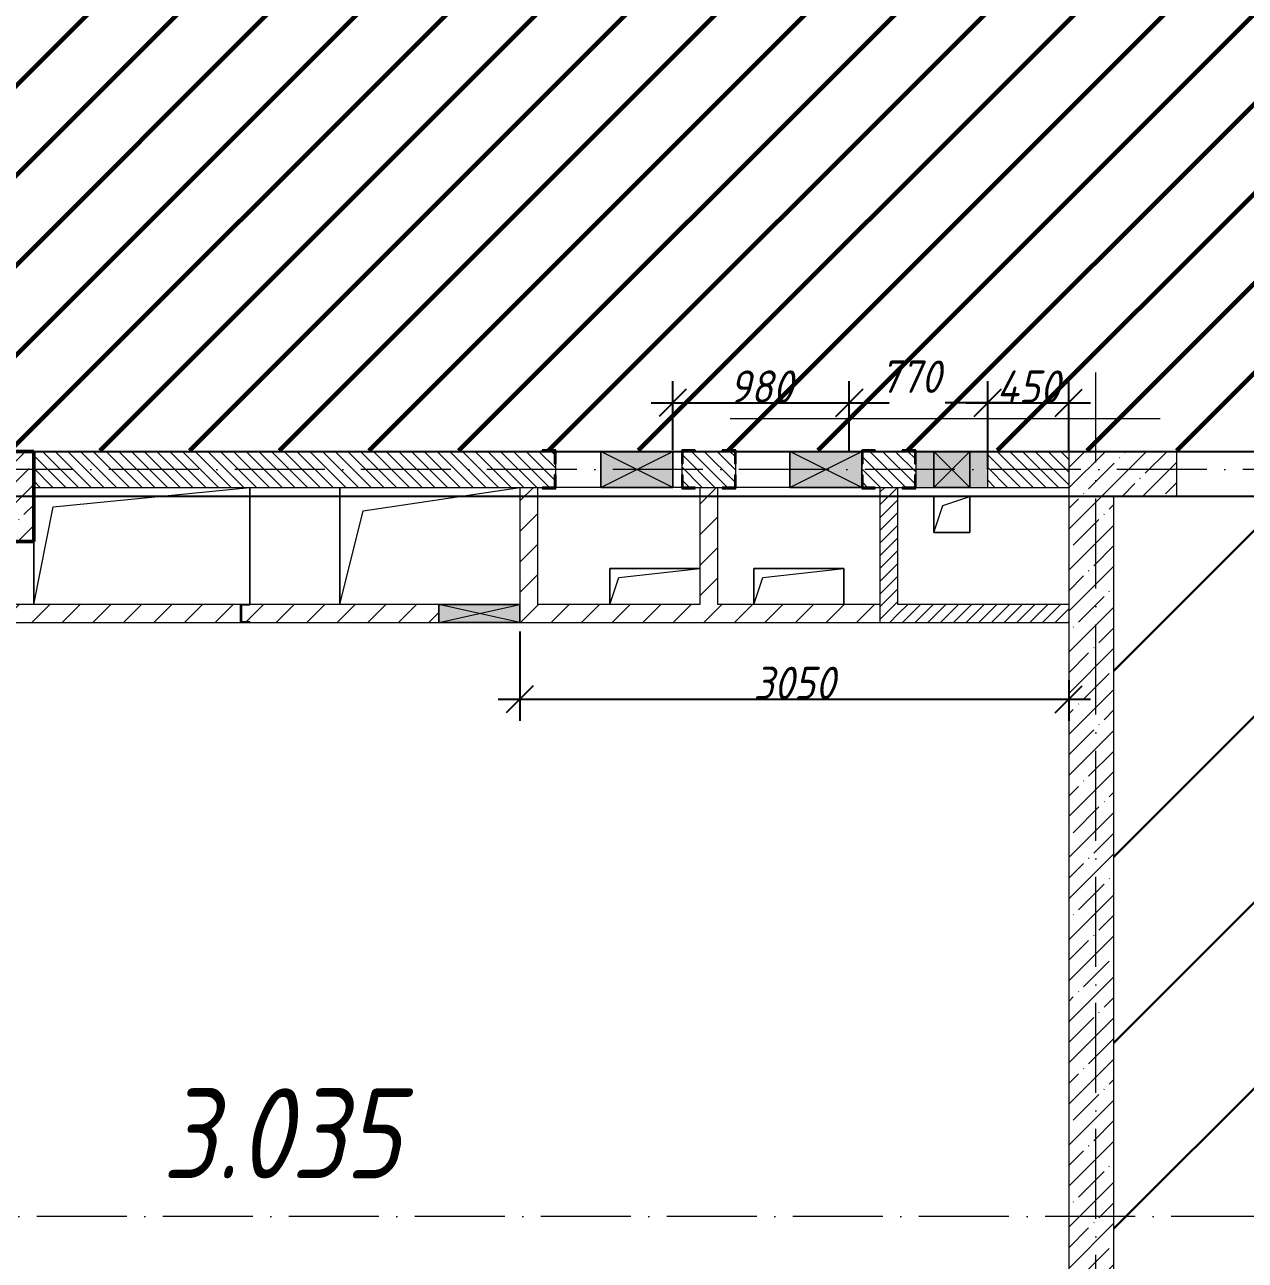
# Model space of a CAD drawing. Header units: millimetres. Extents: x -606178 to 312196, y -19338 to 632709.
# Drawn here: x -65365 to -58584, y 453383 to 460245 of the extents above; entities that cross this region are included whole.
import ezdxf

# ---------------------------------------------------------------- set-up
doc = ezdxf.new("R2010")
doc.units = ezdxf.units.MM
doc.linetypes.add('200_ШТРИХ_ш1п0_6_', pattern=[160, 100, -60])
doc.linetypes.add('50_200_ШТРИХ_1Т_ш5_п1_п1_', pattern=[700, 500, -100, 0, -100])
for name, color, linetype, lineweight in [('4) ЛЕстницы', 5, 'Continuous', 30), ('6.4.1) Окр пт с инж. ПТ2.16', 3, 'Continuous', 60), ('A-____-____-DIMS', 7, 'Continuous', 9), ('A-DETL-GENF-OTLN', 7, 'Continuous', 9), ('A-FLOR-____-OTLN', 7, 'Continuous', 9), ('A-GENM-____-MCUT', 7, 'Continuous', 25), ('A-GENM-____-OTLN', 7, 'Continuous', 9), ('A-GENM-____-OTLN-1', 7, 'Continuous', 25), ('A-GLAZ-____-OTLN', 7, 'Continuous', 9), ('A-WALL-____-MCUT-1', 7, 'Continuous', 9), ('A-WALL-____-MCUT-3', 7, 'Continuous', 9), ('A-WALL-____-OTLN', 7, 'Continuous', 9), ('A-WALL-____-PATT-1', 7, 'Continuous', 9), ('A-WALL-FNSH-MCUT-1', 7, 'Continuous', 9), ('I-WALL-____-OTLN', 7, 'Continuous', 9), ('S-COLS-____-MCUT', 7, 'Continuous', 50), ('S-COLS-____-OTLN', 7, 'Continuous', 9), ('S-GRID-____-OTLN-1', 7, '50_200_ШТРИХ_1Т_ш5_п1_п1_', 9), ('Марки помещений', 7, 'Continuous', 9)]:
    doc.layers.add(name, color=color, linetype=linetype, lineweight=lineweight)
doc.layers.add('A-DETL-GENF-OTLN-4', color=9, linetype='200_ШТРИХ_ш1п0_6_', lineweight=9, true_color=0x808080)
doc.layers.add('A-DETL-GENF-OTLN-5', color=7, linetype='Continuous', lineweight=5, true_color=0xc0c0c0)
doc.styles.add('ISOCPEUR_I_10', font='isocpeui.ttf', dxfattribs={"width": 0.9, "height": 180})
doc.styles.add('ISOCPEUR_I_2', font='isocpeui.ttf', dxfattribs={"width": 0.85, "height": 2.3})
doc.dimstyles.new('ISO-1_8_0_9К_СРЕДНИЙ_Кладочные_3', dxfattribs={"dimscale": 304.8, "dimtxt": 179.276612, "dimasz": 0.492126, "dimexe": 0.393701, "dimexo": 0, "dimgap": 0, "dimtad": 1, "dimdec": 3, "dimrnd": 0.001, "dimdsep": 46, "dimtxsty": 'ISOCPEUR_I_10', "dimblk1": 'OBLIQUE', "dimblk2": 'OBLIQUE', "dimsah": 1, "dimcen": 0.09, "dimdle": 0.393701, "dimazin": 0, "dimtfac": 1, "dimtdec": 4, "dimtix": 1, "dimtmove": 0, "dimatfit": 3, "dimfxl": 1, "dimtvp": 1, "dimtolj": 1, "dimtzin": 0, "dimarcsym": 2})
doc.dimstyles.new('ISO-1_8_0_9К_СРЕДНИЙ_Кладочные_5', dxfattribs={"dimscale": 304.8, "dimtxt": 179.276612, "dimasz": 0.492126, "dimexe": 0.393701, "dimexo": 0, "dimgap": 0, "dimtad": 1, "dimdec": 3, "dimrnd": 0.001, "dimdsep": 46, "dimtxsty": 'ISOCPEUR_I_10', "dimblk1": 'OBLIQUE', "dimblk2": 'OBLIQUE', "dimsah": 1, "dimcen": 0.09, "dimdle": 0.393701, "dimazin": 0, "dimtfac": 1, "dimtdec": 4, "dimtix": 1, "dimtmove": 2, "dimatfit": 3, "dimfxl": 1, "dimtvp": 1, "dimtolj": 1, "dimtzin": 0, "dimarcsym": 2})
pattern_1 = [(45, (-140714.89, 451794.26), (-84.85281, 84.85281), [])]
pattern_2 = [(45, (-140714.89, 451794.26), (-35.35534, 35.35534), [])]
pattern_3 = [(45, (-140714.89, 451794.26), (-114.04925, 114.04925), []), (45, (-140600.84, 451794.26), (-114.04925, 114.04925), [201.612, -40.322, 3.353, -36.97])]

# ---------------------------------------------------------------- blocks, each defined once
blk = doc.blocks.new('BSC_Колонна _Прямоугольная - 500х500-V63-АР1_План отверстий 3 этажа в осях 1-64_А-ГГ')
at = {"layer": 'S-COLS-____-OTLN'}
h = blk.add_hatch(dxfattribs=at)
h.set_pattern_fill('FP_100', color=256, style=0, pattern_type=2)
h.set_pattern_definition([(45, (-75150, -5831.04), (-114.04925, 114.04925), []), (45, (-75035.95, -5831.04), (-114.04925, 114.04925), [201.613, -40.323, 3.353, -36.97])])
h.paths.add_polyline_path([(-250, -250), (250, -250), (250, 250), (-250, 250)], flags=0)
at = {"layer": 'S-COLS-____-MCUT'}
for p, q in [((250, 250), (-250, 250)), ((-250, 250), (-250, -250)), ((250, -250), (250, 250)), ((-250, -250), (250, -250))]:
    blk.add_line(p, q, dxfattribs=at)
blk = doc.blocks.new('Фахверк_СКБ_Уголок - 200_3960-28268576-АР1_План отверстий 3 этажа в осях 1-64_А-ГГ')
at = {"layer": 'A-GENM-____-MCUT'}
for p, q in [((200, 156), (125, 156)), ((125, 156), (125, 81)), ((131, 81), (131, 150)), ((131, 150), (200, 150)), ((200, 150), (200, 156)), ((125, 81), (131, 81)), ((131, 19), (125, 19)), ((125, 19), (125, -56)), ((131, -50), (131, 19)), ((125, -56), (200, -56)), ((200, -50), (131, -50)), ((200, -56), (200, -50))]:
    blk.add_line(p, q, dxfattribs=at)
blk = doc.blocks.new('Фахверк_СКБ_Уголок - 200_3960_зеркало-28268689-АР1_План отверстий 3 этажа в осях 1-64_А-ГГ')
at = {"layer": 'A-GENM-____-MCUT'}
for p, q in [((200, 156), (125, 156)), ((125, 156), (125, 81)), ((131, 81), (131, 150)), ((131, 150), (200, 150)), ((200, 150), (200, 156)), ((125, 81), (131, 81)), ((131, 19), (125, 19)), ((125, 19), (125, -56)), ((131, -50), (131, 19)), ((125, -56), (200, -56)), ((200, -50), (131, -50)), ((200, -56), (200, -50))]:
    blk.add_line(p, q, dxfattribs=at)
blk = doc.blocks.new('154_Стойка_СКБ_Уголок - СМ-2180_200-28268025-АР1_План отверстий 3 этажа в осях 1-64_А-ГГ')
at = {"layer": 'A-GENM-____-MCUT'}
for p, q in [((125, 156), (125, 81)), ((200, 156), (125, 156)), ((131, 81), (131, 150)), ((131, 150), (200, 150)), ((200, 150), (200, 156)), ((125, 81), (131, 81)), ((131, 19), (125, 19)), ((125, 19), (125, -56)), ((131, -50), (131, 19)), ((125, -56), (200, -56)), ((200, -50), (131, -50)), ((200, -56), (200, -50))]:
    blk.add_line(p, q, dxfattribs=at)
blk = doc.blocks.new('154_Фахверк_СКБ_Швеллер - Тип_100_3960-28494444-АР1_План отверстий 3 этажа в осях 1-64_А-ГГ')
at = {"layer": 'A-GENM-____-MCUT'}
for p, q in [((125, 50), (175, 50)), ((125, -50), (125, 50)), ((128, 47), (128, -47)), ((175, 47), (128, 47)), ((175, 50), (175, 47)), ((175, -50), (125, -50)), ((128, -47), (175, -47)), ((175, -47), (175, -50))]:
    blk.add_line(p, q, dxfattribs=at)
blk = doc.blocks.new('AR_Отверстие Ниша - Лючок-32401326-АР1_План отверстий 3 этажа в осях 1-64_А-ГГ')
at = {"layer": 'A-GLAZ-____-OTLN'}
h = blk.add_hatch(color=256, dxfattribs=at)
h.paths.add_polyline_path([(200, 100), (100, 100), (100, -100), (200, -100), (200, 86.8)], flags=0)
h.paths.add_polyline_path([(-200, 100), (-200, -100), (-100, -100), (-100, 100)], flags=0)
for p, q in [((-100, 100), (-200, 100)), ((-200, 100), (-200, -100)), ((200, 100), (100, 100)), ((200, -31), (200, 31)), ((-200, -100), (-100, -100)), ((100, -100), (200, -100))]:
    blk.add_line(p, q, dxfattribs=at)
blk = doc.blocks.new('AR_Отверстие прямоугольное _в стене_ - AR_Отверстие прямоугольное _в стене__ВК-32401325-АР1_План отверстий 3 этажа в осях 1-64_А-ГГ')
at = {"layer": 'A-GLAZ-____-OTLN'}
blk.add_hatch(color=256, dxfattribs=at).paths.add_polyline_path([(100, 100), (-100, 100), (-100, -100), (100, -100), (100, 86.8)], flags=0)
at = {"layer": 'A-DETL-GENF-OTLN'}
for p, q in [((-100, -100), (-100, 100)), ((-100, 100), (100, 100)), ((100, 100), (-100, -100)), ((-100, 100), (100, -100)), ((100, 100), (-100, 100)), ((-100, 100), (-100, -100)), ((100, 100), (100, -100)), ((100, -100), (100, 100)), ((100, -100), (-100, -100)), ((-100, -100), (100, -100))]:
    blk.add_line(p, q, dxfattribs=at)
blk = doc.blocks.new('AR_Отверстие прямоугольное _в плите_ - AR_Отверстие прямоугольное _в плите_-30229432-АР1_План отверстий 3 этажа в осях 1-64_А-ГГ')
at = {"layer": 'A-GENM-____-OTLN'}
for p, q in [((250, 100), (-250, 100)), ((-250, 100), (-250, -100)), ((-200, 50), (250, 100)), ((-250, -100), (-200, 50))]:
    blk.add_line(p, q, dxfattribs=at)
blk = doc.blocks.new('AR_Отверстие прямоугольное _в плите_ - AR_Отверстие прямоугольное _в плите_-V167-АР1_План отверстий 3 этажа в осях 1-64_А-ГГ')
at = {"layer": 'A-GENM-____-OTLN'}
for p, q in [((250, 100), (-250, 100)), ((-250, 100), (-250, -100)), ((-200, 50), (250, 100)), ((250, -100), (250, 100)), ((-250, -100), (-200, 50))]:
    blk.add_line(p, q, dxfattribs=at)
blk = doc.blocks.new('AR_Отверстие прямоугольное _в плите_ - AR_Отверстие прямоугольное _в плите_-30458127-АР1_План отверстий 3 этажа в осях 1-64_А-ГГ')
at = {"layer": 'A-GENM-____-OTLN'}
for p, q in [((100, 100), (-100, 100)), ((-100, 100), (-100, -100)), ((-50, 50), (100, 100)), ((100, -100), (100, 100)), ((-100, -100), (-50, 50)), ((-100, -100), (100, -100))]:
    blk.add_line(p, q, dxfattribs=at)
blk = doc.blocks.new('AR_Отверстие прямоугольное _в плите_ - AR_Отверстие прямоугольное _в плите_-30552521-АР1_План отверстий 3 этажа в осях 1-64_А-ГГ')
at = {"layer": 'A-GENM-____-OTLN'}
for p, q in [((-491.7, 216.7), (600, 325)), ((600, -325), (600, 325)), ((-600, -325), (-491.7, 216.7)), ((-600, 25), (-600, -325))]:
    blk.add_line(p, q, dxfattribs=at)
blk = doc.blocks.new('AR_Отверстие прямоугольное _в плите_ - AR_Отверстие прямоугольное _в плите_-30552580-АР1_План отверстий 3 этажа в осях 1-64_А-ГГ')
at = {"layer": 'A-GENM-____-OTLN'}
for p, q in [((-500, 325), (-500, -325)), ((-370, 195), (500, 325)), ((-500, -325), (-370, 195))]:
    blk.add_line(p, q, dxfattribs=at)
blk = doc.blocks.new('AR_Отверстие прямоугольное _в стене_ - AR_Отверстие прямоугольное _в стене__ЭОМ-36422540-АР1_План отверстий 3 этажа в осях 1-64_А-ГГ')
at = {"layer": 'A-GLAZ-____-OTLN'}
blk.add_hatch(color=256, dxfattribs=at).paths.add_polyline_path([(200, 100), (-200, 100), (-200, -100), (200, -100), (200, 86.8)], flags=0)
at = {"layer": 'A-DETL-GENF-OTLN'}
for p, q in [((-200, -100), (-200, 100)), ((-200, 100), (200, 100)), ((200, 100), (-200, -100)), ((-200, 100), (200, -100)), ((200, 100), (-200, 100)), ((-200, 100), (-200, -100)), ((200, 100), (200, -100)), ((200, -100), (200, 100)), ((200, -100), (-200, -100)), ((-200, -100), (200, -100))]:
    blk.add_line(p, q, dxfattribs=at)
blk = doc.blocks.new('AR_Отверстие прямоугольное _в стене_ - AR_Отверстие прямоугольное _в стене__ЭОМ-36419430-АР1_План отверстий 3 этажа в осях 1-64_А-ГГ')
at = {"layer": 'A-GLAZ-____-OTLN'}
blk.add_hatch(color=256, dxfattribs=at).paths.add_polyline_path([(-200, 100), (-200, -100), (200, -100), (200, 100)], flags=0)
at = {"layer": 'A-DETL-GENF-OTLN'}
for p, q in [((-200, 100), (200, 100)), ((200, 100), (-200, -100)), ((-200, 100), (200, -100)), ((200, 100), (-200, 100)), ((200, 100), (200, -100)), ((200, -100), (200, 100)), ((-200, -31), (-200, 31)), ((-200, 31), (-200, -31)), ((200, -100), (-200, -100)), ((-200, -100), (200, -100))]:
    blk.add_line(p, q, dxfattribs=at)
blk = doc.blocks.new('AR_Отверстие прямоугольное _в стене_ - AR_Отверстие прямоугольное _в стене__ОВ-36973196-АР1_План отверстий 3 этажа в осях 1-64_А-ГГ')
at = {"layer": 'A-GLAZ-____-OTLN'}
blk.add_hatch(color=256, dxfattribs=at).paths.add_polyline_path([(225, 50), (-225, 50), (-225, -50), (225, -50)], flags=0)
at = {"layer": 'A-DETL-GENF-OTLN'}
for p, q in [((-225, -50), (-225, 50)), ((-225, 50), (225, 50)), ((225, 50), (-225, -50)), ((-225, 50), (225, -50)), ((225, 50), (-225, 50)), ((-225, 50), (-225, -50)), ((225, 50), (225, -50)), ((225, -50), (225, 50)), ((225, -50), (-225, -50)), ((-225, -50), (225, -50))]:
    blk.add_line(p, q, dxfattribs=at)
blk = doc.blocks.new('DET_L_Имитация разреза_ISO2-5 - Низ-29858563-АР1_План отверстий 3 этажа в осях 1-64_А-ГГ')
at = {"layer": 'A-DETL-GENF-OTLN-5'}
blk.add_line((143.1, 0), (2531.9, 0), dxfattribs=at)
blk = doc.blocks.new('_Oblique')
at = {"color": 0, "linetype": 'ByBlock', "lineweight": -2}
blk.add_line((-0.5, -0.5), (0.5, 0.5), dxfattribs=at)
blk = doc.blocks.new('*D5027')
at = {"layer": 'A-____-____-DIMS', "color": 0, "lineweight": -2, "transparency": 16777216}
for p, q in [((-61764.9, 457881.3), (-61764.9, 458264.7)), ((-60784.9, 457875.3), (-60784.9, 458264.7)), ((-61884.9, 458144.7), (-60664.9, 458144.7))]:
    blk.add_line(p, q, dxfattribs=at)
at = {"layer": 'Defpoints', "color": 0, "transparency": 16777216}
for p in [(-60784.9, 458144.7), (-61764.9, 457881.3), (-60784.9, 457875.3)]:
    blk.add_point(p, dxfattribs=at)
at = {"layer": 'A-____-____-DIMS', "color": 0, "lineweight": -2, "transparency": 16777216, "xscale": 150, "yscale": 150, "zscale": 150, "rotation": 180}
blk.add_blockref('_Oblique', (-61764.9, 458144.7), dxfattribs=at)
at = {"layer": 'A-____-____-DIMS', "color": 0, "lineweight": -2, "transparency": 16777216, "xscale": 150, "yscale": 150, "zscale": 150}
blk.add_blockref('_Oblique', (-60784.9, 458144.7), dxfattribs=at)
at = {"layer": 'A-____-____-DIMS', "color": 0, "transparency": 16777216, "insert": (-61274.9, 458234.7), "char_height": 180, "width": 409.578, "attachment_point": 5, "style": 'ISOCPEUR_I_10'}
blk.add_mtext('\\A1;980', dxfattribs=at)
blk = doc.blocks.new('*D5028')
at = {"layer": 'A-____-____-DIMS', "color": 0, "lineweight": -2, "transparency": 16777216}
for p, q in [((-60784.9, 457875.3), (-60784.9, 458264.7)), ((-60014.9, 457776.7), (-60014.9, 458264.7)), ((-60904.9, 458144.7), (-60563.1, 458144.7)), ((-59894.9, 458144.7), (-60251.8, 458144.7))]:
    blk.add_line(p, q, dxfattribs=at)
at = {"layer": 'Defpoints', "color": 0, "transparency": 16777216}
for p in [(-60014.9, 458144.7), (-60784.9, 457875.3), (-60014.9, 457776.7)]:
    blk.add_point(p, dxfattribs=at)
at = {"layer": 'A-____-____-DIMS', "color": 0, "lineweight": -2, "transparency": 16777216, "xscale": 150, "yscale": 150, "zscale": 150, "rotation": 180}
blk.add_blockref('_Oblique', (-60784.9, 458144.7), dxfattribs=at)
at = {"layer": 'A-____-____-DIMS', "color": 0, "lineweight": -2, "transparency": 16777216, "xscale": 150, "yscale": 150, "zscale": 150}
blk.add_blockref('_Oblique', (-60014.9, 458144.7), dxfattribs=at)
at = {"layer": 'A-____-____-DIMS', "color": 0, "transparency": 16777216, "insert": (-60612.2, 458379.9), "char_height": 180, "width": 409.578, "attachment_point": 1, "line_spacing_factor": 1.149209, "style": 'ISOCPEUR_I_10'}
blk.add_mtext('\\A1;770', dxfattribs=at)
blk = doc.blocks.new('*D5029')
at = {"layer": 'A-____-____-DIMS', "color": 0, "lineweight": -2, "transparency": 16777216}
for p, q in [((-60014.9, 457776.7), (-60014.9, 458264.7)), ((-59564.9, 457875.3), (-59564.9, 458264.7)), ((-60134.9, 458144.7), (-59444.9, 458144.7))]:
    blk.add_line(p, q, dxfattribs=at)
at = {"layer": 'Defpoints', "color": 0, "transparency": 16777216}
for p in [(-59564.9, 458144.7), (-59564.9, 457875.3), (-60014.9, 457776.7)]:
    blk.add_point(p, dxfattribs=at)
at = {"layer": 'A-____-____-DIMS', "color": 0, "lineweight": -2, "transparency": 16777216, "xscale": 150, "yscale": 150, "zscale": 150, "rotation": 180}
blk.add_blockref('_Oblique', (-60014.9, 458144.7), dxfattribs=at)
at = {"layer": 'A-____-____-DIMS', "color": 0, "lineweight": -2, "transparency": 16777216, "xscale": 150, "yscale": 150, "zscale": 150}
blk.add_blockref('_Oblique', (-59564.9, 458144.7), dxfattribs=at)
at = {"layer": 'A-____-____-DIMS', "color": 0, "transparency": 16777216, "insert": (-59789.9, 458234.7), "char_height": 180, "width": 426.127, "attachment_point": 5, "style": 'ISOCPEUR_I_10'}
blk.add_mtext('\\A1;450', dxfattribs=at)
blk = doc.blocks.new('*D5184')
at = {"layer": 'A-____-____-DIMS', "color": 0, "lineweight": -2, "transparency": 16777216}
for p, q in [((-62614.9, 456875.3), (-62614.9, 456378.9)), ((-59564.9, 456604.9), (-59564.9, 456378.9)), ((-62734.9, 456498.9), (-59444.9, 456498.9))]:
    blk.add_line(p, q, dxfattribs=at)
at = {"layer": 'Defpoints', "color": 0, "transparency": 16777216}
for p in [(-62614.9, 456875.3), (-59564.9, 456604.9), (-59564.9, 456498.9)]:
    blk.add_point(p, dxfattribs=at)
at = {"layer": 'A-____-____-DIMS', "color": 0, "lineweight": -2, "transparency": 16777216, "xscale": 150, "yscale": 150, "zscale": 150, "rotation": 180}
blk.add_blockref('_Oblique', (-62614.9, 456498.9), dxfattribs=at)
at = {"layer": 'A-____-____-DIMS', "color": 0, "lineweight": -2, "transparency": 16777216, "xscale": 150, "yscale": 150, "zscale": 150}
blk.add_blockref('_Oblique', (-59564.9, 456498.9), dxfattribs=at)
at = {"layer": 'A-____-____-DIMS', "color": 0, "transparency": 16777216, "insert": (-61089.9, 456588.9), "char_height": 180, "width": 546.104, "attachment_point": 5, "style": 'ISOCPEUR_I_10'}
blk.add_mtext('\\A1;3050', dxfattribs=at)

msp = doc.modelspace()

# ---------------------------------------------------------------- hatches: boundary and pattern name
at = {"layer": '4) ЛЕстницы'}
h = msp.add_hatch(dxfattribs=at)
h.set_pattern_fill('ANSI31', color=256, scale=230)
h.set_pattern_definition([(45, (-424485.6, 538657.7), (-516.3647, 516.3647), [])])
h.paths.add_polyline_path([(-59314.891, 457625.3011), (-57264.891, 457625.3011), (-57264.891, 450125.3011), (-59314.891, 450125.3011)])
at = {"layer": '6.4.1) Окр пт с инж. ПТ2.16'}
h = msp.add_hatch(dxfattribs=at)
h.set_pattern_fill('ANSI31', color=256, scale=111)
h.paths.add_polyline_path([(-102414.891, 460775.3011), (-102914.891, 460775.3011), (-102914.891, 461025.3011), (-104714.891, 461025.3011), (-104714.891, 461019.3011), (-104789.891, 461019.3011), (-105214.891, 461023.3811), (-105214.891, 460925.3011), (-105414.891, 460925.3011), (-105414.891, 460775.3011), (-105914.891, 460775.3011), (-105914.891, 461025.3011), (-107714.891, 461025.3011), (-107714.891, 461019.3011), (-107789.891, 461019.3011), (-108839.891, 461025.3011), (-108839.891, 461019.3011), (-108914.891, 461019.3011), (-110714.891, 461025.3011), (-110714.891, 461019.3011), (-110789.891, 461019.3011), (-111414.891, 461025.3011), (-111414.891, 460775.3011), (-111914.891, 460775.3011), (-111914.891, 461025.3011), (-113714.891, 461025.3011), (-113714.891, 461019.3011), (-113789.891, 461019.3011), (-114214.891, 461023.3811), (-114214.891, 460925.3011), (-114414.891, 460925.3011), (-114414.891, 460775.3011), (-114914.891, 460775.3011), (-114914.891, 461025.3011), (-121964.891, 461025.3011), (-123114.891, 461025.3011), (-123114.891, 461275.3011), (-125679.3407, 461275.3011, -0.683488624), (-125772.5126, 461275.3011), (-131114.891, 461275.3011), (-131114.891, 461025.3011), (-135114.891, 461025.3011), (-142664.891, 461025.3011), (-142664.891, 460775.3011), (-142914.891, 460775.3011), (-142914.891, 460450.3011), (-142908.891, 460450.3011), (-142908.891, 460375.3011), (-142914.891, 458575.3011), (-142908.891, 458575.3011), (-142908.891, 458500.3011), (-142911.691, 458325.3011), (-142814.891, 458325.3011), (-142814.891, 458125.3011), (-142664.891, 458125.3011), (-142664.891, 457875.3011), (-134889.891, 457875.3011), (-134889.891, 457881.3011), (-134814.891, 457881.3011), (-133664.891, 457881.2181), (-133664.891, 457881.3011), (-133589.891, 457881.3011), (-132139.891, 457881.1949), (-132139.891, 457881.3011), (-132064.891, 457881.3011), (-130914.891, 457881.2153), (-130914.891, 457881.3011), (-130839.891, 457881.3011), (-129789.891, 457881.2215), (-129789.891, 457881.3011), (-129714.891, 457881.3011), (-128714.891, 457881.2242), (-128714.891, 457881.3011), (-128639.891, 457881.3011), (-128039.891, 457881.2543), (-128039.891, 457881.3011), (-127964.891, 457881.3011), (-126814.891, 457881.2106), (-126814.891, 457881.3011), (-126739.891, 457881.3011), (-121714.891, 457880.8993), (-121714.891, 457881.3011), (-121639.891, 457881.3011), (-117089.891, 457880.9107), (-117089.891, 457881.3011), (-117014.891, 457881.3011), (-115314.891, 457881.1449), (-115314.891, 457881.3011), (-115239.891, 457881.3011), (-111389.891, 457880.9375), (-111389.891, 457881.3011), (-111236.891, 457881.3011), (-111224.891, 457875.3011), (-110824.891, 457875.3011), (-110614.891, 457875.3011), (-110614.891, 457881.3011), (-110539.891, 457881.3011), (-110389.891, 457881.2858), (-110389.891, 457881.3011), (-110314.891, 457881.3011), (-109614.891, 457881.2295), (-109614.891, 457881.3011), (-109539.891, 457881.3011), (-107739.891, 457881.1144), (-107739.891, 457881.3011), (-107664.891, 457881.3011), (-106514.891, 457881.1778), (-106514.891, 457881.3011), (-106439.891, 457881.3011), (-102414.891, 457880.8598)])
h.paths.add_polyline_path([(-68864.891, 460775.3011), (-69364.891, 460775.3011), (-69364.891, 461025.3011), (-71864.891, 461025.3011), (-71864.891, 460775.3011), (-72364.891, 460775.3011), (-72364.891, 460925.3011), (-72564.891, 460925.3011), (-72539.891, 461000.3011), (-72364.891, 461025.3011), (-72364.891, 461275.3011), (-72708.891, 461275.3011), (-72708.891, 461206.3011), (-72714.891, 461094.3011), (-72714.891, 461275.3011), (-77864.891, 461275.3011), (-77864.891, 460996.7297), (-77664.891, 461025.3011), (-77664.891, 460925.3011), (-77864.891, 460925.3011), (-77864.891, 460775.3011), (-78364.891, 460775.3011), (-78364.891, 460925.3011), (-78564.891, 460925.3011), (-78564.891, 461025.3011), (-80514.891, 461025.3011), (-80514.891, 461019.3011), (-80589.891, 461019.3011), (-80864.891, 461025.3011), (-80864.891, 460775.3011), (-81364.891, 460775.3011), (-81364.891, 461025.3011), (-81639.891, 461025.3011), (-81639.891, 461019.3011), (-81714.891, 461019.3011), (-81714.891, 461025.3011), (-83514.891, 461025.3011), (-83514.891, 461019.3011), (-83589.891, 461019.3011), (-84639.891, 461025.3011), (-84639.891, 461019.3011), (-84714.891, 461019.3011), (-86514.891, 461025.3011), (-86514.891, 461019.3011), (-86664.891, 461019.3011), (-86664.891, 460925.3011), (-86864.891, 460925.3011), (-86864.891, 460775.3011), (-87364.891, 460775.3011), (-87364.891, 460925.3011), (-87564.891, 460925.3011), (-87539.891, 461000.3011), (-87364.891, 461025.3011), (-87364.891, 461275.3011), (-87708.891, 461275.3011), (-87708.891, 461206.3011), (-87714.891, 461094.3011), (-87714.891, 461275.3011), (-89514.891, 461275.3011), (-89514.891, 461206.3011), (-89514.891, 461094.3011), (-89514.891, 461019.3011), (-89589.891, 461019.3011), (-89864.891, 461025.3011), (-89864.891, 460775.3011), (-90364.891, 460775.3011), (-90364.891, 460925.3011), (-90564.891, 460925.3011), (-90539.891, 461000.3011), (-90364.891, 461025.3011), (-90364.891, 461275.3011), (-90708.891, 461275.3011), (-90708.891, 461206.3011), (-90714.891, 461094.3011), (-90714.891, 461275.3011), (-92514.891, 461275.3011), (-92514.891, 461206.3011), (-92514.891, 461094.3011), (-92514.891, 461019.3011), (-92589.891, 461019.3011), (-93639.891, 461025.3011), (-93639.891, 461019.3011), (-93714.891, 461019.3011), (-93714.891, 461025.3011), (-95514.891, 461025.3011), (-95514.891, 461019.3011), (-95664.891, 461019.3011), (-95664.891, 460925.3011), (-95864.891, 460925.3011), (-95864.891, 460775.3011), (-96364.891, 460775.3011), (-96364.891, 460925.3011), (-96564.891, 460925.3011), (-96539.891, 461000.3011), (-96364.891, 461025.3011), (-96364.891, 461275.3011), (-96708.891, 461275.3011), (-96708.891, 461206.3011), (-96714.891, 461094.3011), (-96714.891, 461275.3011), (-98514.891, 461275.3011), (-98514.891, 461206.3011), (-98514.891, 461094.3011), (-98514.891, 461019.3011), (-98589.891, 461019.3011), (-98864.891, 461025.3011), (-98864.891, 460775.3011), (-99364.891, 460775.3011), (-99364.891, 460925.3011), (-99564.891, 460925.3011), (-99539.891, 461000.3011), (-99364.891, 461025.3011), (-99364.891, 461275.3011), (-99708.891, 461275.3011), (-99708.891, 461206.3011), (-99714.891, 461094.3011), (-99714.891, 461275.3011), (-101514.891, 461275.3011), (-101514.891, 461206.3011), (-101514.891, 461094.3011), (-101514.891, 461019.3011), (-101589.891, 461019.3011), (-101864.891, 461025.3011), (-101864.891, 460775.3011), (-102364.891, 460775.3011), (-102364.891, 457875.3011), (-98339.891, 457875.3011), (-98339.891, 457881.3011), (-98264.891, 457881.3011), (-96564.891, 457881.082), (-96564.891, 457881.3011), (-96489.891, 457881.3011), (-95164.891, 457881.1236), (-95164.891, 457881.3011), (-95089.891, 457881.3011), (-94989.891, 457881.2873), (-94989.891, 457881.3011), (-94914.891, 457881.3011), (-93114.891, 457881.0511), (-93114.891, 457881.3011), (-93039.891, 457881.3011), (-86539.891, 457880.3574), (-86539.891, 457881.3011), (-86464.891, 457881.3011), (-84764.891, 457881.0076), (-84764.891, 457881.3011), (-84689.891, 457881.3011), (-84039.891, 457881.1829), (-84039.891, 457881.3011), (-83964.891, 457881.3011), (-83064.891, 457881.1337), (-83064.891, 457881.3011), (-82989.891, 457881.3011), (-77539.891, 457880.2556), (-77539.891, 457881.3011), (-77464.891, 457881.3011), (-75764.891, 457880.905), (-75764.891, 457881.3011), (-75689.891, 457881.3011), (-71739.891, 457880.3126), (-71739.891, 457881.3011), (-71664.891, 457881.3011), (-70764.891, 457881.0305), (-70764.891, 457881.3011), (-70689.891, 457881.3011), (-68864.891, 457880.7241)])
h.paths.add_polyline_path([(-99708.891, 461025.3011), (-99639.891, 461025.3011), (-99639.891, 461019.3011), (-99708.891, 461019.3011)], flags=16)
h.paths.add_polyline_path([(-96708.891, 461025.3011), (-96639.891, 461025.3011), (-96639.891, 461019.3011), (-96708.891, 461019.3011)], flags=16)
h.paths.add_polyline_path([(-90708.891, 461025.3011), (-90639.891, 461025.3011), (-90639.891, 461019.3011), (-90708.891, 461019.3011)], flags=16)
h.paths.add_polyline_path([(-87708.891, 461025.3011), (-87639.891, 461025.3011), (-87639.891, 461019.3011), (-87708.891, 461019.3011)], flags=16)
h.paths.add_polyline_path([(-72708.891, 461025.3011), (-72639.891, 461025.3011), (-72639.891, 461019.3011), (-72708.891, 461019.3011)], flags=16)
h.paths.add_polyline_path([(-51664.891, 460775.3011), (-53919.891, 460775.3011), (-53919.891, 460769.3011), (-53994.891, 460769.3011), (-53994.891, 460775.3011), (-55144.891, 460775.3011), (-55144.891, 460769.3011), (-55219.891, 460769.3011), (-60489.891, 460775.3011), (-60489.891, 460769.3011), (-60564.891, 460769.3011), (-61714.891, 460775.3011), (-61714.891, 460769.3011), (-61789.891, 460769.3011), (-62714.891, 460775.3011), (-63214.891, 460775.3011), (-64289.891, 460775.3011), (-64289.891, 460769.3011), (-64364.891, 460769.3011), (-64364.891, 460775.3011), (-65514.891, 460775.3011), (-65514.891, 460769.3011), (-65589.891, 460769.3011), (-65714.891, 460775.3011), (-66214.891, 460775.3011), (-66214.891, 461025.3011), (-68314.891, 461025.3011), (-68314.891, 460775.3011), (-68814.891, 460775.3011), (-68814.891, 457875.3011), (-68314.891, 457875.3011), (-67989.891, 457875.3011), (-67989.891, 457881.3011), (-67914.891, 457881.3011), (-66214.891, 457880.6715), (-66214.891, 457881.3011), (-66139.891, 457881.3011), (-62489.891, 457879.7829), (-62489.891, 457881.3011), (-62414.891, 457881.3011), (-61714.891, 457880.9086), (-61714.891, 457881.3011), (-61639.891, 457881.3011), (-61489.891, 457881.2104), (-61489.891, 457881.3011), (-61414.891, 457881.3011), (-60714.891, 457880.8681), (-60714.891, 457881.3011), (-60639.891, 457881.3011), (-60489.891, 457881.2003), (-60489.891, 457881.3011), (-60414.891, 457881.3011), (-51714.891, 457875.3011), (-51664.891, 457875.3011), (-51664.891, 458575.3011)])
at = {"layer": 'A-WALL-____-PATT-1'}
h = msp.add_hatch(dxfattribs=at)
h.set_pattern_fill('FP_6', color=256, style=0, pattern_type=2)
h.set_pattern_definition([(135, (-140714.89, 451794.26), (-35.35534, -35.35534), [])])
h.paths.add_polyline_path([(-60639.891, 457675.3011), (-60420.891, 457675.3011), (-60420.891, 457744.3011), (-60414.891, 457744.3011), (-60414.891, 457806.3011), (-60420.891, 457806.3011), (-60420.891, 457875.3011), (-60708.891, 457875.3011), (-60708.891, 457806.3011), (-60714.891, 457806.3011), (-60714.891, 457744.3011), (-60708.891, 457744.3011), (-60708.891, 457675.3011)], flags=0)
h.paths.add_polyline_path([(-60014.891, 457675.3011), (-59564.891, 457675.3011), (-59564.891, 457875.3011), (-60014.891, 457875.3011), (-60014.891, 457688.4947)], flags=0)
h.paths.add_polyline_path([(-62489.891, 457675.3011), (-62420.891, 457675.3011), (-62420.891, 457744.3011), (-62414.891, 457744.3011), (-62414.891, 457806.3011), (-62420.891, 457806.3011), (-62420.891, 457875.3011), (-65314.891, 457875.3011), (-65314.891, 457675.3011), (-62960.1392, 457675.3011)], flags=0)
h.paths.add_polyline_path([(-61639.891, 457675.3011), (-61420.891, 457675.3011), (-61420.891, 457744.3011), (-61414.891, 457744.3011), (-61414.891, 457806.3011), (-61420.891, 457806.3011), (-61420.891, 457875.3011), (-61708.891, 457875.3011), (-61708.891, 457806.3011), (-61714.891, 457806.3011), (-61714.891, 457744.3011), (-61708.891, 457744.3011), (-61708.891, 457675.3011)], flags=0)
h = msp.add_hatch(dxfattribs=at)
h.set_pattern_fill('FP_38', color=256, style=0, pattern_type=2)
h.set_pattern_definition(pattern_3)
h.paths.add_polyline_path([(-56914.891, 457625.3011), (-56914.891, 457875.3011), (-57364.891, 457875.3011), (-57364.891, 457625.3011), (-57164.891, 457625.3011)], flags=0)
h.paths.add_polyline_path([(-59314.891, 457625.3011), (-58964.891, 457625.3011), (-58964.891, 457875.3011), (-59564.891, 457875.3011), (-59564.891, 457625.3011), (-59425.2106, 457625.3011)], flags=0)
h = msp.add_hatch(dxfattribs=at)
h.set_pattern_fill('FP_4', color=256, style=0, pattern_type=2)
h.set_pattern_definition(pattern_1)
h.paths.add_polyline_path([(-62614.891, 457025.3011), (-62514.891, 457025.3011), (-62514.891, 457675.3011), (-62614.891, 457675.3011)], flags=0)
h = msp.add_hatch(dxfattribs=at)
h.set_pattern_fill('FP_4', color=256, style=0, pattern_type=2)
h.set_pattern_definition(pattern_1)
h.paths.add_polyline_path([(-61514.891, 457025.3011), (-61514.891, 457675.3011), (-61614.891, 457675.3011), (-61614.891, 457025.3011)], flags=0)
h = msp.add_hatch(dxfattribs=at)
h.set_pattern_fill('FP_5', color=256, style=0, pattern_type=2)
h.set_pattern_definition(pattern_2)
h.paths.add_polyline_path([(-60514.891, 456925.3011), (-60514.891, 457675.3011), (-60614.891, 457675.3011), (-60614.891, 456925.3011)], flags=0)
h = msp.add_hatch(dxfattribs=at)
h.set_pattern_fill('FP_38', color=256, style=0, pattern_type=2)
h.set_pattern_definition(pattern_3)
h.paths.add_polyline_path([(-59314.891, 450375.3011), (-59314.891, 457625.3011), (-59564.891, 457625.3011), (-59564.891, 450375.3011), (-59425.2106, 450375.3011)], flags=0)
h = msp.add_hatch(dxfattribs=at)
h.set_pattern_fill('FP_4', color=256, style=0, pattern_type=2)
h.set_pattern_definition(pattern_1)
h.paths.add_polyline_path([(-60614.891, 456925.3011), (-60614.891, 457025.3011), (-62614.891, 457025.3011), (-62614.891, 456925.3011), (-61192.6749, 456925.3011)], flags=0)
h.paths.add_polyline_path([(-63064.891, 456925.3011), (-63064.891, 457025.3011), (-64114.891, 457025.3011), (-64114.891, 457022.3011), (-64161.891, 457022.3011), (-64161.891, 456928.3011), (-64114.891, 456928.3011), (-64114.891, 456925.3011)], flags=0)
h.paths.add_polyline_path([(-64164.891, 456925.3011), (-64164.891, 457025.3011), (-65814.891, 457025.3011), (-65814.891, 456925.3011)], flags=0)
h = msp.add_hatch(dxfattribs=at)
h.set_pattern_fill('FP_5', color=256, style=0, pattern_type=2)
h.set_pattern_definition(pattern_2)
h.paths.add_polyline_path([(-59564.891, 456925.3011), (-59564.891, 457025.3011), (-60514.891, 457025.3011), (-60514.891, 456925.3011)], flags=0)

# ---------------------------------------------------------------- linework, layer by layer
msp.add_lwpolyline([(-51714.891, 457625.3011), (-142664.891, 457625.3011), (-142664.891, 457875.3011), (-51714.891, 457875.3011)], close=True)
at = {"layer": 'A-FLOR-____-OTLN'}
for p, q in [((-64114.891, 457675.3011), (-64114.891, 457025.3011)), ((-63614.891, 457025.3011), (-63614.891, 457675.3011)), ((-60314.891, 457625.3011), (-60114.891, 457625.3011)), ((-60314.891, 457425.3011), (-60314.891, 457625.3011)), ((-60114.891, 457625.3011), (-60114.891, 457425.3011)), ((-65314.891, 457025.3011), (-65314.891, 457375.3011)), ((-60114.891, 457425.3011), (-60314.891, 457425.3011)), ((-62114.891, 457225.3011), (-61614.891, 457225.3011)), ((-62114.891, 457025.3011), (-62114.891, 457225.3011)), ((-61314.891, 457225.3011), (-60814.891, 457225.3011)), ((-61314.891, 457025.3011), (-61314.891, 457225.3011)), ((-60814.891, 457225.3011), (-60814.891, 457025.3011))]:
    msp.add_line(p, q, dxfattribs=at)
at = {"layer": 'A-WALL-____-MCUT-1'}
for p, q in [((-59564.891, 457875.3011), (-59564.891, 450375.3011)), ((-58964.891, 457875.3011), (-59564.891, 457875.3011)), ((-58964.891, 457625.3011), (-58964.891, 457875.3011)), ((-59314.891, 450375.3011), (-59314.891, 457625.3011)), ((-59314.891, 457625.3011), (-58964.891, 457625.3011))]:
    msp.add_line(p, q, dxfattribs=at)
at = {"layer": 'A-WALL-____-MCUT-3'}
for p, q in [((-62489.891, 457875.3011), (-65314.891, 457875.3011)), ((-61489.891, 457875.3011), (-61639.891, 457875.3011)), ((-60489.891, 457875.3011), (-60639.891, 457875.3011)), ((-59564.891, 457875.3011), (-60014.891, 457875.3011)), ((-62414.891, 457744.3011), (-62414.891, 457806.3011)), ((-61714.891, 457806.3011), (-61714.891, 457744.3011)), ((-61414.891, 457744.3011), (-61414.891, 457806.3011)), ((-65314.891, 457675.3011), (-62489.891, 457675.3011)), ((-61639.891, 457675.3011), (-61489.891, 457675.3011)), ((-60639.891, 457675.3011), (-60489.891, 457675.3011)), ((-60014.891, 457675.3011), (-59564.891, 457675.3011))]:
    msp.add_line(p, q, dxfattribs=at)
at = {"layer": 'A-WALL-____-OTLN'}
for p, q in [((-58964.891, 457875.3011), (-57364.891, 457875.3011)), ((-57364.891, 457625.3011), (-58964.891, 457625.3011))]:
    msp.add_line(p, q, dxfattribs=at)
at = {"layer": 'A-WALL-FNSH-MCUT-1'}
for p, q in [((-62614.891, 457675.3011), (-62614.891, 457025.3011)), ((-62514.891, 457025.3011), (-62514.891, 457675.3011)), ((-61614.891, 457675.3011), (-61614.891, 457025.3011)), ((-61514.891, 457025.3011), (-61514.891, 457675.3011)), ((-60614.891, 457675.3011), (-60614.891, 456925.3011)), ((-60514.891, 457025.3011), (-60514.891, 457675.3011)), ((-64164.891, 457025.3011), (-65714.891, 457025.3011)), ((-63064.891, 457025.3011), (-64114.891, 457025.3011)), ((-61614.891, 457025.3011), (-62514.891, 457025.3011)), ((-60614.891, 457025.3011), (-61514.891, 457025.3011)), ((-59564.891, 457025.3011), (-60514.891, 457025.3011)), ((-65814.891, 456925.3011), (-64164.891, 456925.3011)), ((-64114.891, 456925.3011), (-63064.891, 456925.3011)), ((-62614.891, 456925.3011), (-59564.891, 456925.3011))]:
    msp.add_line(p, q, dxfattribs=at)
at = {"layer": 'I-WALL-____-OTLN'}
for p, q in [((-62414.891, 457875.3011), (-62164.891, 457875.3011)), ((-61764.891, 457875.3011), (-61714.891, 457875.3011)), ((-61414.891, 457875.3011), (-61114.891, 457875.3011)), ((-62164.891, 457675.3011), (-62414.891, 457675.3011)), ((-61714.891, 457675.3011), (-61764.891, 457675.3011)), ((-61114.891, 457675.3011), (-61414.891, 457675.3011))]:
    msp.add_line(p, q, dxfattribs=at)
at = {"layer": 'S-GRID-____-OTLN-1'}
for p, q in [((-59414.891, 447311.6528), (-59414.891, 458329.2751)), ((-50396.1037, 457775.3011), (-145383.6612, 457775.3011)), ((-36793.8313, 453625.3011), (-145383.6612, 453625.3011))]:
    msp.add_line(p, q, dxfattribs=at)

# ---------------------------------------------------------------- block references
at = {"layer": 'A-DETL-GENF-OTLN-4', "rotation": 180}
msp.add_blockref('DET_L_Имитация разреза_ISO2-5 - Низ-29858563-АР1_План отверстий 3 этажа в осях 1-64_А-ГГ', (-58914.891, 458055.3011), dxfattribs=at)
at = {"layer": 'A-GENM-____-OTLN'}
for name, p in [('AR_Отверстие прямоугольное _в плите_ - AR_Отверстие прямоугольное _в плите_-30552521-АР1_План отверстий 3 этажа в осях 1-64_А-ГГ', (-64714.891, 457350.3011)), ('AR_Отверстие прямоугольное _в плите_ - AR_Отверстие прямоугольное _в плите_-30552580-АР1_План отверстий 3 этажа в осях 1-64_А-ГГ', (-63114.891, 457350.3011)), ('AR_Отверстие прямоугольное _в плите_ - AR_Отверстие прямоугольное _в плите_-30458127-АР1_План отверстий 3 этажа в осях 1-64_А-ГГ', (-60214.891, 457525.3011)), ('AR_Отверстие прямоугольное _в плите_ - AR_Отверстие прямоугольное _в плите_-30229432-АР1_План отверстий 3 этажа в осях 1-64_А-ГГ', (-61864.891, 457125.3011)), ('AR_Отверстие прямоугольное _в плите_ - AR_Отверстие прямоугольное _в плите_-V167-АР1_План отверстий 3 этажа в осях 1-64_А-ГГ', (-61064.891, 457125.3011))]:
    msp.add_blockref(name, p, dxfattribs=at)
at = {"layer": 'A-GENM-____-OTLN-1', "rotation": 180}
for name, p in [('154_Стойка_СКБ_Уголок - СМ-2180_200-28268025-АР1_План отверстий 3 этажа в осях 1-64_А-ГГ', (-62289.891, 457825.3011)), ('Фахверк_СКБ_Уголок - 200_3960-28268576-АР1_План отверстий 3 этажа в осях 1-64_А-ГГ', (-61289.891, 457825.3011)), ('Фахверк_СКБ_Уголок - 200_3960_зеркало-28268689-АР1_План отверстий 3 этажа в осях 1-64_А-ГГ', (-60289.891, 457825.3011))]:
    msp.add_blockref(name, p, dxfattribs=at)
at = {"layer": 'A-GENM-____-OTLN-1'}
for name, p in [('Фахверк_СКБ_Уголок - 200_3960_зеркало-28268689-АР1_План отверстий 3 этажа в осях 1-64_А-ГГ', (-61839.891, 457725.3011)), ('Фахверк_СКБ_Уголок - 200_3960-28268576-АР1_План отверстий 3 этажа в осях 1-64_А-ГГ', (-60839.891, 457725.3011)), ('154_Фахверк_СКБ_Швеллер - Тип_100_3960-28494444-АР1_План отверстий 3 этажа в осях 1-64_А-ГГ', (-64289.891, 456975.3011))]:
    msp.add_blockref(name, p, dxfattribs=at)
at = {"layer": 'A-GLAZ-____-OTLN', "rotation": 180}
for name, p in [('AR_Отверстие прямоугольное _в стене_ - AR_Отверстие прямоугольное _в стене__ЭОМ-36422540-АР1_План отверстий 3 этажа в осях 1-64_А-ГГ', (-61964.891, 457775.3011)), ('AR_Отверстие прямоугольное _в стене_ - AR_Отверстие прямоугольное _в стене__ЭОМ-36419430-АР1_План отверстий 3 этажа в осях 1-64_А-ГГ', (-60914.891, 457775.3011)), ('AR_Отверстие Ниша - Лючок-32401326-АР1_План отверстий 3 этажа в осях 1-64_А-ГГ', (-60214.891, 457775.3011)), ('AR_Отверстие прямоугольное _в стене_ - AR_Отверстие прямоугольное _в стене__ВК-32401325-АР1_План отверстий 3 этажа в осях 1-64_А-ГГ', (-60214.891, 457775.3011)), ('AR_Отверстие прямоугольное _в стене_ - AR_Отверстие прямоугольное _в стене__ОВ-36973196-АР1_План отверстий 3 этажа в осях 1-64_А-ГГ', (-62839.891, 456975.3011))]:
    msp.add_blockref(name, p, dxfattribs=at)
at = {"layer": 'S-COLS-____-OTLN'}
msp.add_blockref('BSC_Колонна _Прямоугольная - 500х500-V63-АР1_План отверстий 3 этажа в осях 1-64_А-ГГ', (-65564.891, 457625.3011), dxfattribs=at)

# ---------------------------------------------------------------- texts
at = {"layer": 'Марки помещений', "insert": (-64601.7285, 454337.4108), "char_height": 500, "width": 785.65375, "attachment_point": 1, "style": 'ISOCPEUR_I_2'}
msp.add_mtext('3.035', dxfattribs=at)

# ---------------------------------------------------------------- dimensions: what is measured, and where the dimension line sits
at = {"layer": 'A-____-____-DIMS'}
for base, p1, p2, override, picture, middle in [((-60784.891, 458144.7359), (-61764.891, 457881.3011), (-60784.891, 457875.3011), {"dimpost": '<>', "dimfxl": 980.018367}, '*D5027', (-61274.891, 458234.7359)), ((-59564.891, 458144.7359), (-60014.891, 457776.6512), (-59564.891, 457875.3011), {"dimpost": '<>', "dimfxl": 460.686241}, '*D5029', (-59789.891, 458234.7359)), ((-59564.891, 456498.8682), (-62614.891, 456875.3011), (-59564.891, 456604.9342), {"dimpost": '<>', "dimfxl": 3061.959873}, '*D5184', (-61089.891, 456588.8682))]:
    dim = msp.add_linear_dim(base=base, p1=p1, p2=p2, dimstyle='ISO-1_8_0_9К_СРЕДНИЙ_Кладочные_3', override=override, dxfattribs=at)
    dim.commit()
    dim.dimension.update_dxf_attribs({"geometry": picture, "text_midpoint": middle})
dim = msp.add_linear_dim(base=(-60014.891, 458144.7359), p1=(-60784.891, 457875.3011), p2=(-60014.891, 457776.6512), dimstyle='ISO-1_8_0_9К_СРЕДНИЙ_Кладочные_5', override={"dimpost": '<>', "dimfxl": 776.293638}, dxfattribs=at)
dim.commit()
dim.dimension.update_dxf_attribs({"geometry": '*D5028', "text_midpoint": (-60407.4433, 458259.898), "dimtype": 160})

doc.saveas('drawing.dxf')
